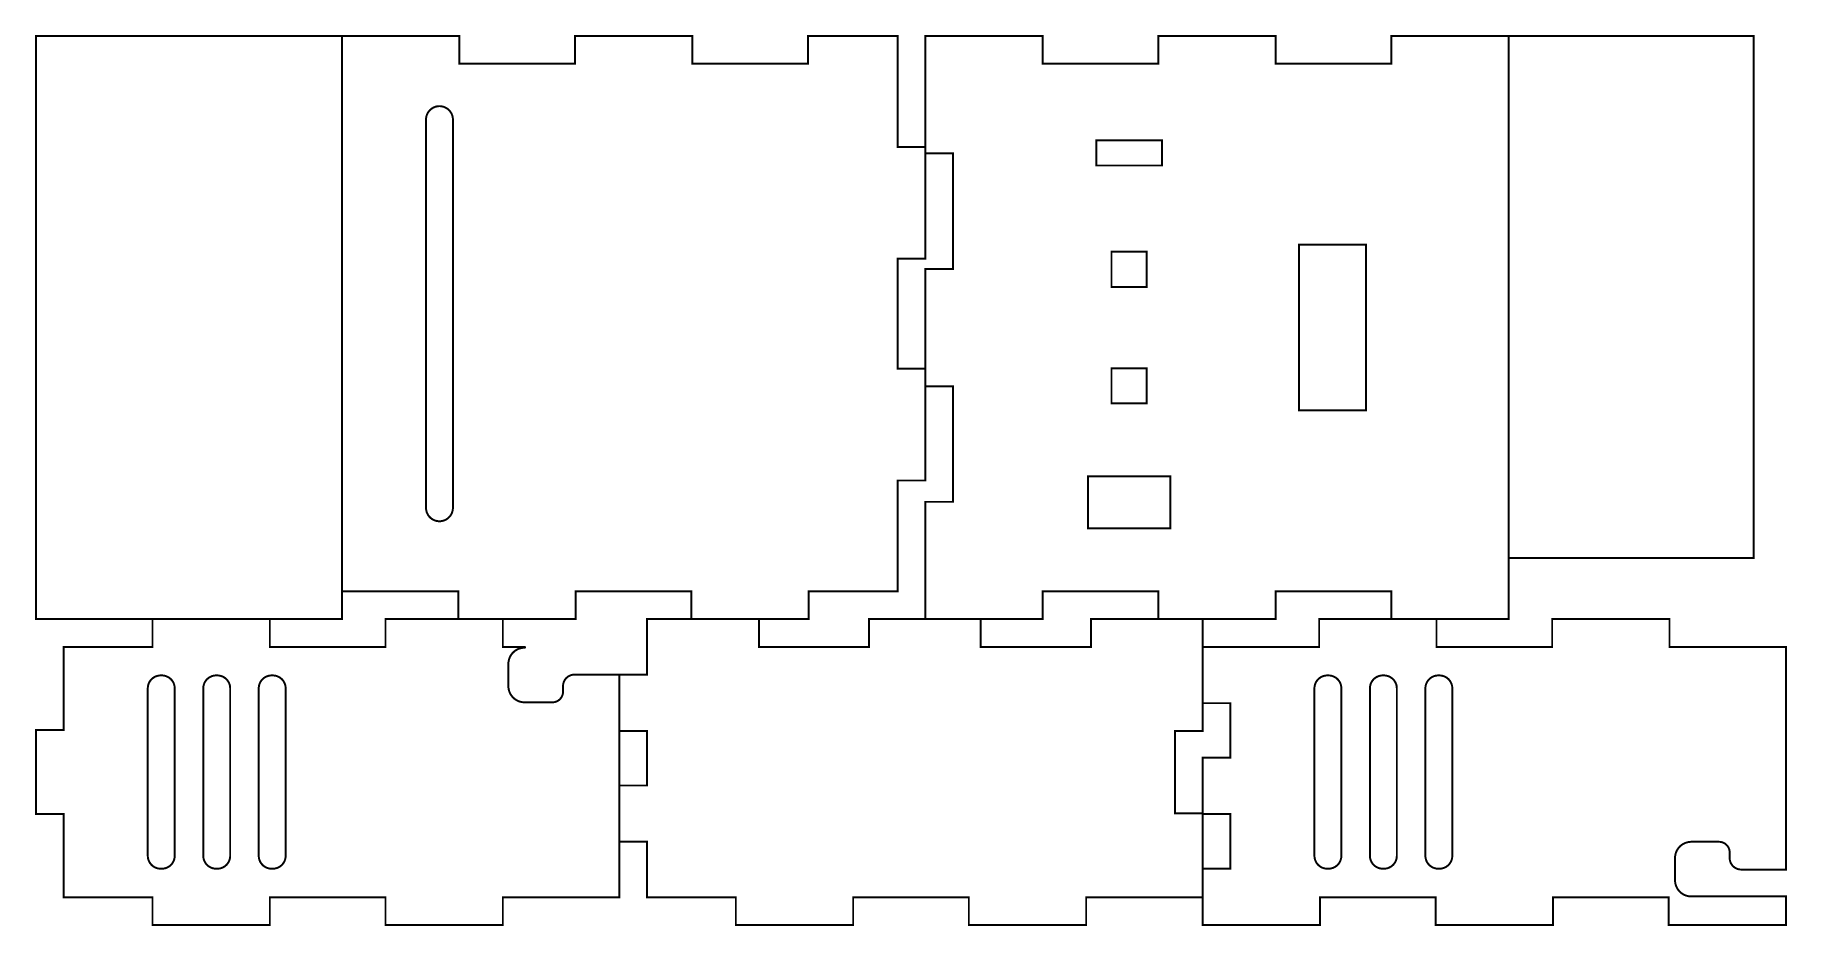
# Model space of a CAD drawing. Extents: x 0 to 316, y 0 to 161.
import ezdxf

# ---------------------------------------------------------------- set-up
doc = ezdxf.new("R2010")
doc.units = 0
doc.layers.get('0').update_dxf_attribs({"linetype": 'CONTINUOUS'})

msp = doc.modelspace()

# ---------------------------------------------------------------- linework, layer by layer
at = {"color": 0, "const_width": 0.35278}
for points in [[(0.17638, 160.49), (55.3265, 160.49), (55.3265, 55.3401), (0.17638, 55.3401), (0.17638, 160.49)], [(265.626, 160.49), (309.776, 160.49), (309.776, 66.3401), (265.626, 66.3401), (265.626, 160.49)], [(75.3265, 75.4151), (75.3265, 75.3532), (75.314, 75.1672), (75.2772, 74.9264), (75.2175, 74.694), (75.136, 74.4713), (75.0338, 74.2593), (74.9124, 74.0593), (74.7728, 73.8726), (74.6163, 73.7004), (74.444, 73.5439), (74.2574, 73.4043), (74.0574, 73.2828), (73.8454, 73.1807), (73.6226, 73.0992), (73.3901, 73.0394), (73.1494, 73.0026), (72.9635, 72.9901), (72.9015, 72.9901), (72.8396, 72.9901), (72.6535, 73.0026), (72.4128, 73.0394), (72.1804, 73.0992), (71.9576, 73.1807), (71.7456, 73.2828), (71.5457, 73.4043), (71.3589, 73.5439), (71.1868, 73.7004), (71.0303, 73.8726), (70.8907, 74.0593), (70.7692, 74.2593), (70.6671, 74.4713), (70.5856, 74.694), (70.5258, 74.9264), (70.489, 75.1672), (70.4765, 75.3532), (70.4765, 75.4151), (70.4765, 145.415), (70.4765, 145.478), (70.489, 145.664), (70.5258, 145.904), (70.5856, 146.136), (70.6671, 146.36), (70.7692, 146.571), (70.8907, 146.771), (71.0303, 146.958), (71.1868, 147.131), (71.3589, 147.286), (71.5457, 147.426), (71.7456, 147.547), (71.9576, 147.65), (72.1804, 147.732), (72.4128, 147.792), (72.6535, 147.828), (72.8396, 147.84), (72.9015, 147.84), (72.9635, 147.84), (73.1494, 147.828), (73.3901, 147.792), (73.6226, 147.732), (73.8454, 147.65), (74.0574, 147.547), (74.2574, 147.426), (74.444, 147.286), (74.6163, 147.131), (74.7728, 146.958), (74.9124, 146.771), (75.0338, 146.571), (75.136, 146.36), (75.2175, 146.136), (75.2772, 145.904), (75.314, 145.664), (75.3265, 145.478), (75.3265, 145.415), (75.3265, 75.4151)], [(191.293, 141.69), (203.143, 141.69), (203.143, 137.14), (191.293, 137.14), (191.293, 141.69)], [(194.043, 121.59), (200.393, 121.59), (200.393, 115.24), (194.043, 115.24), (194.043, 121.59)], [(227.86, 122.84), (239.91, 122.84), (239.91, 92.9901), (227.86, 92.9901), (227.86, 122.84)], [(194.043, 100.59), (200.393, 100.59), (200.393, 94.2401), (194.043, 94.2401), (194.043, 100.59)], [(189.793, 81.0901), (204.643, 81.0901), (204.643, 71.7401), (189.793, 71.7401), (189.793, 81.0901)], [(63.1765, 0.19005), (63.1765, 5.19006), (42.3264, 5.19006), (42.3264, 0.19005), (21.1764, 0.19005), (21.1764, 5.19006), (5.17638, 5.19006), (5.17638, 20.19), (0.17638, 20.19), (0.17638, 35.34), (5.17638, 35.34), (5.17638, 50.3401), (21.1764, 50.3401), (21.1764, 55.3401), (42.3264, 55.3401), (42.3264, 50.3401), (63.1765, 50.3401), (63.1765, 55.3401), (84.3265, 55.3401), (84.3265, 50.3401), (88.2515, 50.3401), (88.2587, 50.3401), (88.2807, 50.3343), (88.3046, 50.3182), (88.3206, 50.2943), (88.3265, 50.2724), (88.3265, 50.2651), (88.3265, 50.2578), (88.3206, 50.236), (88.3046, 50.2121), (88.2807, 50.196), (88.2587, 50.1901), (88.2515, 50.1901), (88.1767, 50.1901), (87.9524, 50.175), (87.6619, 50.1307), (87.3817, 50.0586), (87.1129, 49.9603), (86.8572, 49.8371), (86.6161, 49.6906), (86.3908, 49.5222), (86.1832, 49.3333), (85.9944, 49.1257), (85.826, 48.9006), (85.6796, 48.6593), (85.5562, 48.4036), (85.4579, 48.1349), (85.386, 47.8546), (85.3415, 47.5642), (85.3265, 47.3399), (85.3265, 47.2651), (85.3265, 43.2651), (85.3265, 43.1903), (85.3415, 42.966), (85.386, 42.6756), (85.4579, 42.3953), (85.5562, 42.1265), (85.6796, 41.871), (85.826, 41.6297), (85.9944, 41.4046), (86.1832, 41.1968), (86.3908, 41.0081), (86.6161, 40.8397), (86.8572, 40.6932), (87.1129, 40.57), (87.3817, 40.4717), (87.6619, 40.3996), (87.9524, 40.3553), (88.1767, 40.3401), (88.2515, 40.3401), (93.2515, 40.3401), (93.299, 40.3401), (93.4418, 40.3496), (93.6288, 40.3775), (93.8114, 40.4233), (93.9882, 40.4867), (94.1581, 40.5669), (94.3194, 40.6636), (94.4715, 40.7761), (94.5792, 40.8703), (94.6128, 40.9039), (94.6464, 40.9375), (94.7406, 41.0451), (94.8531, 41.1972), (94.9497, 41.3586), (95.03, 41.5285), (95.0933, 41.7053), (95.1392, 41.8878), (95.1671, 42.0749), (95.1765, 42.2175), (95.1765, 42.2651), (95.1765, 43.2651), (95.1765, 43.3164), (95.1867, 43.4703), (95.2168, 43.6718), (95.2662, 43.8686), (95.3344, 44.0592), (95.421, 44.2422), (95.5251, 44.4164), (95.6464, 44.5801), (95.7481, 44.6961), (95.7843, 44.7324), (95.8206, 44.7686), (95.9365, 44.8703), (96.1003, 44.9915), (96.2744, 45.0957), (96.4575, 45.1822), (96.6481, 45.2504), (96.8449, 45.2999), (97.0464, 45.33), (97.2003, 45.3401), (97.2515, 45.3401), (105.327, 45.3401), (105.327, 5.19006), (84.3265, 5.19006), (84.3265, 0.19005), (63.1765, 0.19005)], [(210.476, 10.3401), (215.476, 10.3401), (215.476, 20.19), (210.476, 20.19), (210.476, 30.34), (215.476, 30.34), (215.476, 40.1901), (210.476, 40.1901), (210.476, 50.3401), (231.476, 50.3401), (231.476, 55.3401), (252.626, 55.3401), (252.626, 50.3401), (273.476, 50.3401), (273.476, 55.3401), (294.626, 55.3401), (294.626, 50.3401), (315.626, 50.3401), (315.626, 10.1901), (307.551, 10.1901), (307.5, 10.1901), (307.347, 10.2003), (307.144, 10.2303), (306.949, 10.2798), (306.758, 10.348), (306.575, 10.4345), (306.4, 10.5387), (306.237, 10.66), (306.121, 10.7616), (306.085, 10.7978), (306.049, 10.8341), (305.947, 10.95), (305.825, 11.1139), (305.721, 11.288), (305.635, 11.471), (305.567, 11.6616), (305.517, 11.8583), (305.487, 12.06), (305.476, 12.2138), (305.476, 12.265), (305.476, 13.265), (305.476, 13.3142), (305.467, 13.4619), (305.438, 13.653), (305.39, 13.8375), (305.325, 14.0144), (305.244, 14.1826), (305.149, 14.3414), (305.037, 14.4896), (304.912, 14.6262), (304.776, 14.7506), (304.628, 14.8614), (304.469, 14.9578), (304.301, 15.0388), (304.124, 15.1035), (303.94, 15.151), (303.749, 15.1801), (303.601, 15.19), (303.551, 15.19), (298.551, 15.19), (298.476, 15.19), (298.253, 15.175), (297.963, 15.1307), (297.682, 15.0586), (297.414, 14.9603), (297.157, 14.8371), (296.917, 14.6906), (296.692, 14.5221), (296.483, 14.3333), (296.294, 14.1257), (296.126, 13.9004), (295.981, 13.6593), (295.857, 13.4036), (295.758, 13.1349), (295.686, 12.8545), (295.642, 12.5641), (295.626, 12.3398), (295.626, 12.265), (295.626, 8.26503), (295.626, 8.19276), (295.642, 7.97597), (295.683, 7.69174), (295.753, 7.41433), (295.85, 7.14572), (295.971, 6.88769), (296.118, 6.64225), (296.289, 6.41135), (296.432, 6.24789), (296.483, 6.19678), (296.535, 6.14572), (296.699, 6.0025), (296.929, 5.83154), (297.175, 5.68468), (297.432, 5.56272), (297.701, 5.46653), (297.979, 5.39681), (298.263, 5.35439), (298.479, 5.34006), (298.551, 5.34006), (315.626, 5.34006), (315.626, 0.19005), (294.476, 0.19005), (294.476, 5.19006), (273.626, 5.19006), (273.626, 0.19005), (252.476, 0.19005), (252.476, 5.19006), (231.626, 5.19006), (231.626, 0.19005), (210.476, 0.19005), (210.476, 10.3401)], [(20.3264, 42.8651), (20.3264, 42.9225), (20.3378, 43.0949), (20.3715, 43.3208), (20.4269, 43.5412), (20.5035, 43.7549), (20.6003, 43.9599), (20.7171, 44.155), (20.8529, 44.3386), (20.9668, 44.4685), (21.0074, 44.5092), (21.0479, 44.5497), (21.1779, 44.6636), (21.3615, 44.7994), (21.5565, 44.9162), (21.7617, 45.0132), (21.9751, 45.0896), (22.1957, 45.145), (22.4217, 45.1788), (22.594, 45.1901), (22.6514, 45.1901), (22.8514, 45.1901), (22.9088, 45.1901), (23.0811, 45.1788), (23.3071, 45.145), (23.5275, 45.0896), (23.7411, 45.0132), (23.9463, 44.9162), (24.1413, 44.7994), (24.3249, 44.6636), (24.4549, 44.5497), (24.4954, 44.5092), (24.536, 44.4685), (24.6499, 44.3386), (24.7857, 44.155), (24.9025, 43.9599), (24.9994, 43.7549), (25.0758, 43.5412), (25.1312, 43.3208), (25.165, 43.0949), (25.1764, 42.9225), (25.1764, 42.8651), (25.1764, 12.665), (25.1764, 12.6056), (25.1644, 12.4274), (25.1292, 12.1965), (25.0719, 11.9737), (24.9938, 11.7601), (24.8958, 11.5569), (24.7793, 11.3651), (24.6454, 11.1861), (24.4954, 11.0211), (24.3303, 10.871), (24.1513, 10.7371), (23.9596, 10.6207), (23.7564, 10.5228), (23.5428, 10.4446), (23.32, 10.3873), (23.089, 10.3521), (22.9108, 10.3401), (22.8514, 10.3401), (22.6514, 10.3401), (22.5919, 10.3401), (22.4138, 10.3521), (22.1828, 10.3873), (21.96, 10.4446), (21.7464, 10.5228), (21.5432, 10.6207), (21.3514, 10.7371), (21.1725, 10.871), (21.0074, 11.0211), (20.8574, 11.1861), (20.7235, 11.3651), (20.6071, 11.5569), (20.5092, 11.7601), (20.431, 11.9737), (20.3736, 12.1965), (20.3385, 12.4274), (20.3264, 12.6056), (20.3264, 12.665), (20.3264, 42.8651)], [(32.6514, 10.3401), (32.5919, 10.3401), (32.4138, 10.3521), (32.1828, 10.3873), (31.96, 10.4446), (31.7464, 10.5228), (31.5432, 10.6207), (31.3514, 10.7371), (31.1725, 10.871), (31.0074, 11.0211), (30.8574, 11.1861), (30.7235, 11.3651), (30.6071, 11.5569), (30.5092, 11.7601), (30.431, 11.9737), (30.3736, 12.1965), (30.3385, 12.4274), (30.3264, 12.6056), (30.3264, 12.665), (30.3264, 42.8651), (30.3264, 42.9225), (30.3378, 43.0949), (30.3715, 43.3208), (30.4269, 43.5412), (30.5035, 43.7549), (30.6003, 43.9599), (30.7171, 44.155), (30.8529, 44.3386), (30.9668, 44.4685), (31.0075, 44.5092), (31.0481, 44.5497), (31.1779, 44.6636), (31.3615, 44.7994), (31.5565, 44.9162), (31.7617, 45.0132), (31.9751, 45.0896), (32.1957, 45.145), (32.4217, 45.1788), (32.594, 45.1901), (32.6514, 45.1901), (32.8514, 45.1901), (32.9108, 45.1901), (33.0892, 45.1781), (33.32, 45.1429), (33.5428, 45.0856), (33.7564, 45.0075), (33.9596, 44.9094), (34.1514, 44.7931), (34.3304, 44.6592), (34.4954, 44.5092), (34.6456, 44.344), (34.7793, 44.165), (34.8958, 43.9733), (34.9938, 43.7701), (35.0719, 43.5565), (35.1292, 43.3336), (35.1644, 43.1028), (35.1764, 42.9246), (35.1764, 42.8651), (35.1764, 12.665), (35.1764, 12.6056), (35.1644, 12.4274), (35.1292, 12.1965), (35.0719, 11.9737), (34.9938, 11.7601), (34.8958, 11.5569), (34.7793, 11.3651), (34.6456, 11.1861), (34.4954, 11.0211), (34.3304, 10.871), (34.1514, 10.7371), (33.9596, 10.6207), (33.7564, 10.5228), (33.5428, 10.4446), (33.32, 10.3873), (33.0892, 10.3521), (32.9108, 10.3401), (32.8514, 10.3401), (32.6514, 10.3401)], [(42.6515, 10.3401), (42.5921, 10.3401), (42.4138, 10.3521), (42.1829, 10.3873), (41.9601, 10.4446), (41.7464, 10.5228), (41.5432, 10.6207), (41.3515, 10.7371), (41.1725, 10.871), (41.0075, 11.0211), (40.8574, 11.1861), (40.7235, 11.3651), (40.6071, 11.5569), (40.5092, 11.7601), (40.431, 11.9737), (40.3736, 12.1965), (40.3385, 12.4274), (40.3264, 12.6056), (40.3264, 12.665), (40.3264, 42.8651), (40.3264, 42.9225), (40.3378, 43.0949), (40.3715, 43.3208), (40.4269, 43.5412), (40.5035, 43.7549), (40.6003, 43.9599), (40.7171, 44.155), (40.8529, 44.3386), (40.9668, 44.4685), (41.0075, 44.5092), (41.0481, 44.5497), (41.1779, 44.6636), (41.3615, 44.7994), (41.5567, 44.9162), (41.7617, 45.0132), (41.9753, 45.0896), (42.1957, 45.145), (42.4217, 45.1788), (42.594, 45.1901), (42.6515, 45.1901), (42.8514, 45.1901), (42.9089, 45.1901), (43.0813, 45.1788), (43.3071, 45.145), (43.5276, 45.0896), (43.7411, 45.0132), (43.9462, 44.9162), (44.1414, 44.7994), (44.3249, 44.6636), (44.4549, 44.5497), (44.4956, 44.5092), (44.5361, 44.4685), (44.6499, 44.3386), (44.7858, 44.155), (44.9025, 43.9599), (44.9994, 43.7549), (45.0758, 43.5412), (45.1312, 43.3208), (45.165, 43.0949), (45.1764, 42.9225), (45.1764, 42.8651), (45.1764, 12.665), (45.1764, 12.6056), (45.1644, 12.4274), (45.1292, 12.1965), (45.0719, 11.9737), (44.9938, 11.7601), (44.8958, 11.5569), (44.7793, 11.3651), (44.6456, 11.1861), (44.4954, 11.0211), (44.3304, 10.871), (44.1514, 10.7371), (43.9596, 10.6207), (43.7564, 10.5228), (43.5428, 10.4446), (43.32, 10.3873), (43.0892, 10.3521), (42.9108, 10.3401), (42.8514, 10.3401), (42.6515, 10.3401)], [(230.626, 42.8651), (230.626, 42.9225), (230.638, 43.0949), (230.672, 43.3208), (230.728, 43.5412), (230.804, 43.7549), (230.9, 43.9599), (231.018, 44.155), (231.153, 44.3386), (231.267, 44.4685), (231.308, 44.5092), (231.349, 44.5497), (231.478, 44.6636), (231.662, 44.7994), (231.857, 44.9162), (232.063, 45.0132), (232.275, 45.0896), (232.496, 45.145), (232.722, 45.1788), (232.894, 45.1901), (232.951, 45.1901), (233.151, 45.1901), (233.211, 45.1901), (233.389, 45.1781), (233.621, 45.1429), (233.843, 45.0856), (234.057, 45.0075), (234.26, 44.9094), (234.451, 44.7931), (234.631, 44.6592), (234.796, 44.5092), (234.946, 44.344), (235.079, 44.165), (235.196, 43.9733), (235.294, 43.7701), (235.372, 43.5565), (235.429, 43.3336), (235.465, 43.1028), (235.476, 42.9246), (235.476, 42.8651), (235.476, 12.665), (235.476, 12.6076), (235.465, 12.4353), (235.432, 12.2094), (235.376, 11.9889), (235.3, 11.7753), (235.203, 11.5703), (235.086, 11.3752), (234.95, 11.1916), (234.836, 11.0617), (234.796, 11.0211), (234.756, 10.9805), (234.625, 10.8666), (234.442, 10.7307), (234.247, 10.614), (234.042, 10.5171), (233.828, 10.4406), (233.607, 10.3852), (233.382, 10.3515), (233.21, 10.3401), (233.151, 10.3401), (232.951, 10.3401), (232.894, 10.3401), (232.722, 10.3515), (232.496, 10.3852), (232.275, 10.4406), (232.063, 10.5171), (231.857, 10.614), (231.662, 10.7307), (231.478, 10.8666), (231.349, 10.9805), (231.308, 11.0211), (231.267, 11.0617), (231.153, 11.1916), (231.018, 11.3752), (230.9, 11.5703), (230.804, 11.7753), (230.728, 11.9889), (230.672, 12.2094), (230.638, 12.4353), (230.626, 12.6076), (230.626, 12.665), (230.626, 42.8651)], [(242.951, 10.3401), (242.894, 10.3401), (242.722, 10.3515), (242.496, 10.3852), (242.275, 10.4406), (242.063, 10.5171), (241.857, 10.614), (241.662, 10.7307), (241.478, 10.8666), (241.349, 10.9805), (241.308, 11.0211), (241.267, 11.0617), (241.153, 11.1916), (241.018, 11.3752), (240.9, 11.5703), (240.804, 11.7753), (240.728, 11.9889), (240.672, 12.2094), (240.638, 12.4353), (240.626, 12.6076), (240.626, 12.665), (240.626, 42.8651), (240.626, 42.9225), (240.638, 43.0949), (240.672, 43.3208), (240.728, 43.5412), (240.804, 43.7549), (240.9, 43.9599), (241.018, 44.155), (241.153, 44.3386), (241.267, 44.4685), (241.308, 44.5092), (241.349, 44.5497), (241.478, 44.6636), (241.662, 44.7994), (241.857, 44.9162), (242.063, 45.0132), (242.275, 45.0896), (242.496, 45.145), (242.722, 45.1788), (242.894, 45.1901), (242.951, 45.1901), (243.151, 45.1901), (243.211, 45.1901), (243.389, 45.1781), (243.621, 45.1429), (243.843, 45.0856), (244.057, 45.0075), (244.26, 44.9094), (244.451, 44.7931), (244.631, 44.6592), (244.796, 44.5092), (244.946, 44.344), (245.079, 44.165), (245.196, 43.9733), (245.294, 43.7701), (245.372, 43.5565), (245.429, 43.3336), (245.465, 43.1028), (245.476, 42.9246), (245.476, 42.8651), (245.476, 12.665), (245.476, 12.6076), (245.465, 12.4353), (245.432, 12.2094), (245.376, 11.9889), (245.3, 11.7753), (245.203, 11.5703), (245.086, 11.3752), (244.95, 11.1916), (244.836, 11.0617), (244.796, 11.0211), (244.756, 10.9805), (244.625, 10.8666), (244.442, 10.7307), (244.247, 10.614), (244.042, 10.5171), (243.828, 10.4406), (243.607, 10.3852), (243.382, 10.3515), (243.21, 10.3401), (243.151, 10.3401), (242.951, 10.3401)], [(255.476, 42.8651), (255.476, 42.9225), (255.465, 43.0949), (255.432, 43.3208), (255.376, 43.5412), (255.3, 43.7549), (255.203, 43.9599), (255.086, 44.155), (254.95, 44.3386), (254.836, 44.4685), (254.796, 44.5092), (254.756, 44.5497), (254.625, 44.6636), (254.442, 44.7994), (254.247, 44.9162), (254.042, 45.0132), (253.828, 45.0896), (253.607, 45.145), (253.382, 45.1788), (253.21, 45.1901), (253.151, 45.1901), (252.951, 45.1901), (252.892, 45.1901), (252.714, 45.1781), (252.483, 45.1429), (252.26, 45.0856), (252.047, 45.0075), (251.843, 44.9094), (251.651, 44.7931), (251.472, 44.6592), (251.308, 44.5092), (251.158, 44.344), (251.024, 44.165), (250.907, 43.9733), (250.81, 43.7701), (250.732, 43.5565), (250.674, 43.3336), (250.639, 43.1028), (250.626, 42.9246), (250.626, 42.8651), (250.626, 12.665), (250.626, 12.6056), (250.639, 12.4274), (250.674, 12.1965), (250.732, 11.9737), (250.81, 11.7601), (250.907, 11.5569), (251.024, 11.3651), (251.158, 11.1861), (251.308, 11.0211), (251.472, 10.871), (251.651, 10.7371), (251.843, 10.6207), (252.047, 10.5228), (252.26, 10.4446), (252.483, 10.3873), (252.714, 10.3521), (252.892, 10.3401), (252.951, 10.3401), (253.151, 10.3401), (253.21, 10.3401), (253.382, 10.3515), (253.607, 10.3852), (253.828, 10.4406), (254.042, 10.5171), (254.247, 10.614), (254.442, 10.7307), (254.625, 10.8666), (254.756, 10.9805), (254.796, 11.0211), (254.836, 11.0617), (254.95, 11.1916), (255.086, 11.3752), (255.203, 11.5703), (255.3, 11.7753), (255.376, 11.9889), (255.432, 12.2094), (255.465, 12.4353), (255.476, 12.6076), (255.476, 12.665), (255.476, 42.8651)]]:
    msp.add_lwpolyline(points, close=True, dxfattribs=at)
for points in [[(118.327, 55.3401), (118.327, 60.3401), (97.4765, 60.3401), (97.4765, 55.3401), (76.3265, 55.3401), (76.3265, 60.3401), (55.3265, 60.3401), (55.3265, 160.49), (76.4765, 160.49), (76.4765, 155.49), (97.3265, 155.49), (97.3265, 160.49), (118.477, 160.49), (118.477, 155.49), (139.326, 155.49), (139.326, 160.49), (155.476, 160.49), (155.476, 140.49), (160.476, 140.49), (160.476, 120.34), (155.476, 120.34), (155.476, 100.49), (160.476, 100.49), (160.476, 80.3401), (155.476, 80.3401), (155.476, 60.3401), (139.476, 60.3401), (139.476, 55.3401), (110.327, 55.3401), (110.327, 45.3401), (105.327, 45.3401)], [(170.476, 55.3401), (170.476, 50.3401), (190.326, 50.3401), (190.326, 55.3401), (223.626, 55.3401), (223.626, 60.3401), (244.476, 60.3401), (244.476, 55.3401), (265.626, 55.3401), (265.626, 160.49), (244.476, 160.49), (244.476, 155.49), (223.626, 155.49), (223.626, 160.49), (202.476, 160.49), (202.476, 155.49), (181.626, 155.49), (181.626, 160.49), (160.476, 160.49), (160.476, 139.34), (165.476, 139.34), (165.476, 118.49), (160.476, 118.49), (160.476, 97.3401), (165.476, 97.3401), (165.476, 76.4901), (160.476, 76.4901), (160.476, 55.3401)], [(130.477, 55.3401), (130.477, 50.3401), (150.326, 50.3401), (150.326, 55.3401), (181.626, 55.3401), (181.626, 60.3401), (202.476, 60.3401), (202.476, 55.3401)], [(210.476, 55.3401), (210.476, 35.1901), (205.476, 35.1901), (205.476, 20.34), (210.476, 20.34), (210.476, 5.19006), (189.476, 5.19006), (189.476, 0.19005), (168.326, 0.19005), (168.326, 5.19006), (147.476, 5.19006), (147.476, 0.19005), (126.327, 0.19005), (126.327, 5.19006), (110.327, 5.19006), (110.327, 15.19), (105.327, 15.19)], [(105.327, 35.1901), (110.327, 35.1901), (110.327, 25.34), (105.327, 25.34)]]:
    msp.add_lwpolyline(points, dxfattribs=at)

doc.saveas('drawing.dxf')
